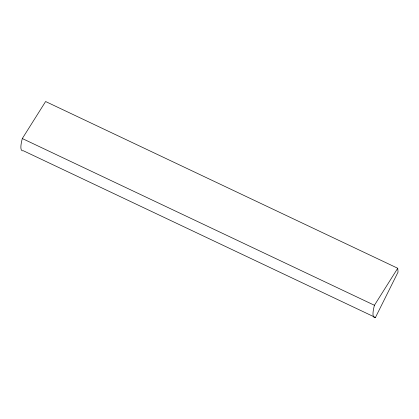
<?xml version="1.0" encoding="UTF-8"?>
<svg xmlns="http://www.w3.org/2000/svg" width="419" height="419" viewBox="0 0 419 419"><rect width="100%" height="100%" fill="white"/><g stroke="black" fill="none" stroke-linecap="round" stroke-linejoin="round"><path stroke-width="0.63" d="M375.45 317.476L398.05 272.104L397.725 268.26L45.613 101.524L22.312 138.542A35.175 6.893 -64.7 0 0 23.333 150.74L375.45 317.476A35.175 6.893 -64.7 0 1 374.424 305.278L397.725 268.26M22.312 138.542L374.424 305.278"/></g></svg>
